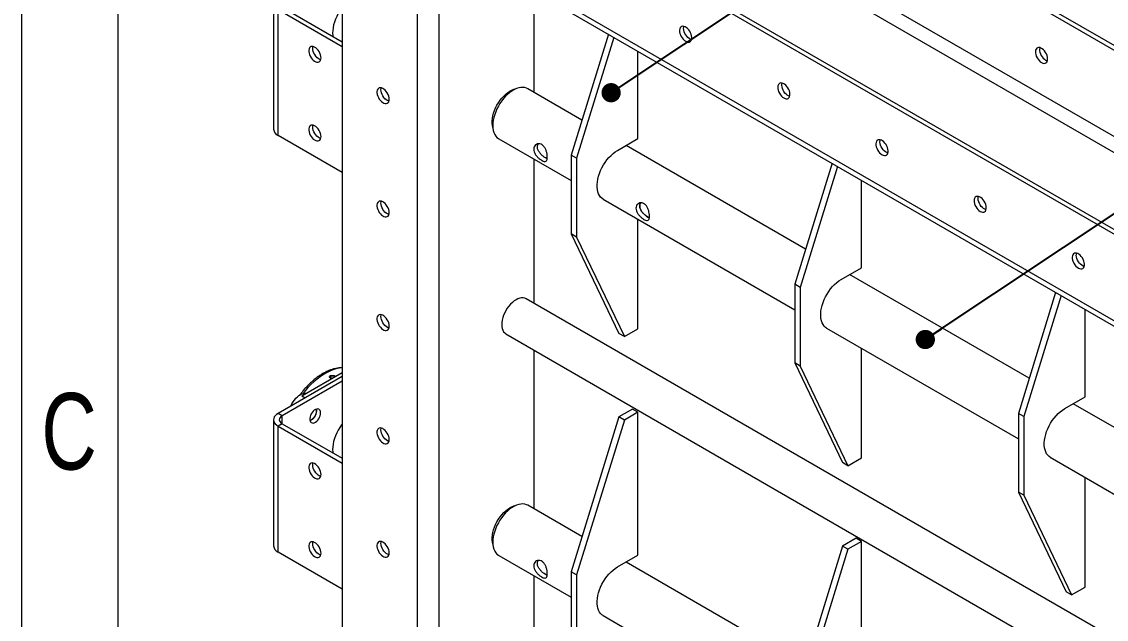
# Model space of a CAD drawing. Header units: millimetres. Extents: x -3124 to 13554, y -5049 to 691.
# Drawn here: x -3124 to -1999, y -2873 to -2254 of the extents above; entities that cross this region are included whole.
import ezdxf

# ---------------------------------------------------------------- set-up
doc = ezdxf.new("R2010")
doc.units = ezdxf.units.MM
doc.layers.add('SHEET', color=179, linetype='Continuous')
doc.styles.add('SLDTEXTSTYLE0', font='TXT', dxfattribs={"width": 0.75})
doc.dimstyles.new('SLDDIMSTYLE1', dxfattribs={"dimtxt": 0.18, "dimasz": 3.302, "dimexe": 0, "dimexo": 0.0625, "dimgap": 0, "dimtad": 0, "dimtih": 1, "dimtoh": 1, "dimdec": 0, "dimrnd": 1e-09, "dimzin": 0, "dimdsep": 46, "dimtxsty": 'Standard', "dimsah": 1, "dimcen": 0.09, "dimadec": 0, "dimazin": 0, "dimtfac": 3.302, "dimtdec": 0, "dimtofl": 0, "dimtmove": 0, "dimatfit": 3, "dimfxl": 1, "dimfrac": 2, "dimtolj": 1, "dimtzin": 0, "dimarcsym": 0})

msp = doc.modelspace()

# ---------------------------------------------------------------- linework, layer by layer
at = {"linetype": 'Continuous', "lineweight": 20}
for p, q in [((-3124.3055, -5049.049), (-3124.3055, 690.95077)), ((-3024.30551, -4949.049), (-3024.30551, 590.95078)), ((-2626.44174, -1916.27894), (-1302.73789, -2680.43691)), ((-2622.1991, -1913.82971), (-1298.49524, -2677.98768)), ((-1468.20086, -2775.95665), (-2791.90472, -2011.79868)), ((-1463.95824, -2773.50744), (-2787.66209, -2009.34946)), ((-1302.73789, -2770.25641), (-2626.44174, -2006.09844)), ((-2633.51281, -2018.34587), (-1309.80895, -2782.50384)), ((-1468.20086, -2865.77615), (-2791.90472, -2101.61818)), ((-2791.90472, -2114.68276), (-2791.90472, -3437.47885)), ((-2788.59034, -2108.94368), (-1464.88648, -2873.10165)), ((-2714.12298, -2159.58521), (-2714.12298, -3482.3813)), ((-2691.49554, -2164.99531), (-2691.49554, -3482.38128)), ((-2593.20772, -2221.7356), (-2593.20772, -2326.63528)), ((-2863.05905, -2234.31333), (-2863.05905, -2364.95983)), ((-2854.13013, -2238.39538), (-2791.90474, -2274.31733)), ((-2858.37276, -2240.84459), (-2791.90472, -2279.21578)), ((-2858.37276, -2371.49109), (-2858.37276, -2240.84459)), ((-2515.64029, -2266.51439), (-2554.31685, -2391.88405)), ((-2509.98344, -2269.78002), (-2548.66, -2395.14968)), ((-2791.90472, -2279.21578), (-2791.90472, -2409.86227)), ((-2485.02039, -2374.74211), (-2485.02039, -2284.19082)), ((-2543.10974, -2355.55629), (-2599.42215, -2323.04782)), ((-2791.90472, -2409.86227), (-2858.37276, -2371.49109)), ((-2629.41968, -2375.0107), (-2554.31682, -2418.36665)), ((-2506.23359, -2386.98823), (-2485.02039, -2374.74211)), ((-2311.1787, -2489.44722), (-2497.44781, -2381.91636)), ((-2593.20772, -2395.91542), (-2593.20772, -2545.28084)), ((-2548.66, -2395.14968), (-2554.31685, -2391.88405)), ((-2554.31685, -2391.88405), (-2554.31685, -2473.53815)), ((-2548.66, -2395.14968), (-2548.66, -2476.80377)), ((-2283.70926, -2400.40532), (-2322.38582, -2525.77498)), ((-2278.05244, -2403.67093), (-2316.729, -2529.04059)), ((-2253.08939, -2508.63303), (-2253.08939, -2418.08174)), ((-2521.23235, -2437.46591), (-2322.38582, -2552.25757)), ((-2485.02039, -2571.93673), (-2485.02039, -2458.37064)), ((-2548.66, -2476.80377), (-2554.31685, -2473.53815)), ((-2554.31685, -2473.53815), (-2504.81938, -2576.83519)), ((-2548.66, -2476.80377), (-2499.16253, -2580.10081)), ((-2274.30259, -2520.87915), (-2253.08939, -2508.63303)), ((-2079.24768, -2623.33815), (-2265.51681, -2515.80727)), ((-2316.729, -2529.04059), (-2322.38582, -2525.77498)), ((-2322.38582, -2525.77498), (-2322.38582, -2607.42908)), ((-2316.729, -2529.04059), (-2316.729, -2610.69469)), ((-1550.66888, -3147.12566), (-2600.96778, -2540.80102)), ((-2051.77824, -2534.29625), (-2090.4548, -2659.66591)), ((-2046.12142, -2537.56186), (-2084.79798, -2662.93152)), ((-2021.15837, -2642.52396), (-2021.15837, -2551.97266)), ((-2499.16253, -2580.10081), (-2485.02039, -2571.93673)), ((-2289.30135, -2571.35683), (-2090.4548, -2686.1485)), ((-2622.01604, -2577.26172), (-1550.66892, -3195.73724)), ((-2499.16253, -2580.10081), (-2504.81938, -2576.83519)), ((-2593.20772, -2593.89235), (-2593.20772, -2758.58539)), ((-2253.08939, -2705.82764), (-2253.08939, -2592.26156)), ((-2316.729, -2610.69469), (-2322.38582, -2607.42908)), ((-2322.38582, -2607.42908), (-2272.88836, -2710.72611)), ((-2791.90471, -2621.36089), (-2858.37273, -2659.73206)), ((-2833.69471, -2641.32327), (-2791.90472, -2617.19842)), ((-2316.729, -2610.69469), (-2267.23153, -2713.99173)), ((-2791.9047, -2626.25933), (-2854.13009, -2662.18129)), ((-2835.66754, -2640.3276), (-2836.17979, -2640.83017)), ((-2833.69471, -2641.32327), (-2830.08944, -2643.40455)), ((-2042.37157, -2654.77008), (-2021.15837, -2642.52396)), ((-1847.31666, -2757.22908), (-2033.58579, -2649.6982)), ((-2863.05905, -2666.26334), (-2863.05905, -2796.90989)), ((-2854.13009, -2662.18129), (-2858.37273, -2659.73206)), ((-2854.13009, -2670.34542), (-2854.13009, -2662.18129)), ((-2504.81938, -2663.38846), (-2554.31685, -2823.83416)), ((-2490.67724, -2655.22438), (-2504.81938, -2663.38846)), ((-2499.16253, -2666.65409), (-2504.81938, -2663.38846)), ((-2485.02039, -2658.49001), (-2499.16253, -2666.65409)), ((-2485.02039, -2658.49001), (-2490.67724, -2655.22438)), ((-2485.02039, -2806.69222), (-2485.02039, -2658.49001)), ((-2084.79798, -2662.93152), (-2090.4548, -2659.66591)), ((-2090.4548, -2659.66591), (-2090.4548, -2741.32001)), ((-2084.79798, -2662.93152), (-2084.79798, -2744.58562)), ((-2854.13013, -2670.34539), (-2858.37276, -2672.79461)), ((-2858.37276, -2672.79461), (-2791.90472, -2711.16579)), ((-2858.37276, -2803.44115), (-2858.37276, -2672.79461)), ((-2854.13013, -2670.34539), (-2791.90474, -2706.26734)), ((-2499.16253, -2666.65409), (-2548.66, -2827.09979)), ((-2791.90472, -2711.16579), (-2791.90472, -2841.81233)), ((-2267.23153, -2713.99173), (-2272.88836, -2710.72611)), ((-2267.23153, -2713.99173), (-2253.08939, -2705.82764)), ((-2057.37033, -2705.24776), (-1858.52378, -2820.03943)), ((-2021.15837, -2839.71857), (-2021.15837, -2726.15248)), ((-2084.79798, -2744.58562), (-2090.4548, -2741.32001)), ((-2090.4548, -2741.32001), (-2040.95734, -2844.61704)), ((-2084.79798, -2744.58562), (-2035.30051, -2847.88266)), ((-2543.10974, -2787.5063), (-2599.42215, -2754.99783)), ((-2258.74621, -2789.11531), (-2272.88836, -2797.27939)), ((-2253.08939, -2792.38092), (-2258.74621, -2789.11531)), ((-2272.88836, -2797.27939), (-2322.38582, -2957.72509)), ((-2267.23153, -2800.54501), (-2316.729, -2960.9907)), ((-2267.23153, -2800.54501), (-2272.88836, -2797.27939)), ((-2253.08939, -2792.38092), (-2267.23153, -2800.54501)), ((-2253.08939, -2940.58314), (-2253.08939, -2792.38092)), ((-2791.90472, -2841.81233), (-2858.37276, -2803.44115)), ((-2629.41968, -2806.9608), (-2554.31682, -2850.31676)), ((-2506.23359, -2818.93834), (-2485.02039, -2806.69222)), ((-2548.66, -2827.09979), (-2554.31685, -2823.83416)), ((-2554.31685, -2823.83416), (-2554.31685, -2905.48821)), ((-2311.1787, -2921.39723), (-2497.44781, -2813.86637)), ((-2593.20772, -2827.86553), (-2593.20772, -2982.25862)), ((-2548.66, -2827.09979), (-2548.66, -2908.75383)), ((-2035.30051, -2847.88266), (-2040.95734, -2844.61704)), ((-2035.30051, -2847.88266), (-2021.15837, -2839.71857)), ((-2521.23235, -2869.41602), (-2322.38582, -2984.20768))]:
    msp.add_line(p, q, dxfattribs=at)
at = {"linetype": 'Continuous', "lineweight": 20, "flags": 128}
for points in [[(-2791.9047, -2238.91104), (-2792.4956, -2239.69846), (-2794.32414, -2242.35918), (-2795.99168, -2245.14587), (-2797.47871, -2248.02585), (-2798.76768, -2250.96535), (-2799.84361, -2253.92991), (-2800.69375, -2256.88473), (-2801.30825, -2259.79512), (-2801.67986, -2262.6271), (-2801.80419, -2265.34738), (-2801.67986, -2267.92411), (-2801.58566, -2268.72865)], [(-2435.52292, -2273.87483), (-2434.24187, -2274.46388), (-2433.01325, -2274.72802), (-2431.88738, -2274.65639), (-2430.91037, -2274.25179), (-2430.12218, -2273.53104), (-2429.5551, -2272.5234), (-2429.23234, -2271.27027), (-2429.16714, -2269.82281), (-2429.36211, -2268.24053), (-2429.80933, -2266.58797), (-2430.49046, -2264.93285), (-2431.37761, -2263.34297), (-2432.43449, -2261.88337), (-2433.6178, -2260.61389), (-2434.87909, -2259.58644), (-2436.16676, -2258.84309), (-2437.42804, -2258.41428), (-2438.61136, -2258.31754), (-2439.66823, -2258.5569), (-2440.55538, -2259.1225), (-2441.23652, -2259.99119), (-2441.68374, -2261.1274), (-2441.87871, -2262.48457), (-2441.81351, -2264.00732), (-2441.49075, -2265.6331), (-2440.92366, -2267.29548), (-2440.13547, -2268.92625), (-2439.15847, -2270.45888), (-2438.0326, -2271.83041), (-2436.80398, -2272.98481), (-2435.52292, -2273.87483)], [(-2429.43321, -2272.17556), (-2430.63646, -2271.75953), (-2431.92413, -2271.01617), (-2433.18542, -2269.98873), (-2434.36873, -2268.71924), (-2435.42561, -2267.25964), (-2436.31276, -2265.66986), (-2436.99389, -2264.01474), (-2437.44111, -2262.36218), (-2437.63608, -2260.77981), (-2437.57088, -2259.33244), (-2437.37001, -2258.42712)], [(-2813.82503, -2291.05765), (-2813.9553, -2289.50318), (-2814.34078, -2287.86183), (-2814.96569, -2286.20102), (-2815.80443, -2284.58856), (-2816.82269, -2283.09062), (-2817.97876, -2281.76833), (-2819.22531, -2280.676), (-2820.51132, -2279.85826), (-2821.78414, -2279.34872), (-2822.99164, -2279.16803), (-2824.08441, -2279.32369), (-2825.0177, -2279.80941), (-2825.7533, -2280.6052), (-2826.2611, -2281.6785), (-2826.5203, -2282.98535), (-2826.5203, -2284.4723), (-2826.2611, -2286.07843), (-2825.7533, -2287.73802), (-2825.0177, -2289.38311), (-2824.08441, -2290.94638), (-2822.99164, -2292.36373), (-2821.78414, -2293.57719), (-2820.51132, -2294.53721), (-2819.22531, -2295.20427), (-2817.97876, -2295.55118), (-2816.82269, -2295.56376), (-2815.80443, -2295.24137), (-2814.96569, -2294.59731), (-2814.34078, -2293.658), (-2813.9553, -2292.46181), (-2813.82503, -2291.05765)], [(-2822.31033, -2281.26076), (-2822.18006, -2279.8567), (-2822.03608, -2279.28501)], [(-2814.09929, -2293.03346), (-2814.35122, -2292.96969), (-2815.62403, -2292.46015), (-2816.91005, -2291.64241), (-2818.1566, -2290.55008), (-2819.31267, -2289.22789), (-2820.33092, -2287.72985), (-2821.16967, -2286.11739), (-2821.79458, -2284.45658), (-2822.18006, -2282.81533), (-2822.31033, -2281.26076)], [(-2066.41321, -2295.91785), (-2065.13216, -2296.5069), (-2063.90353, -2296.77103), (-2062.77766, -2296.69941), (-2061.80066, -2296.2948), (-2061.01247, -2295.57405), (-2060.44538, -2294.56641), (-2060.12262, -2293.31329), (-2060.05742, -2291.86582), (-2060.25239, -2290.28354), (-2060.69961, -2288.63098), (-2061.38075, -2286.97587), (-2062.2679, -2285.38599), (-2063.32477, -2283.92639), (-2064.50804, -2282.65692), (-2065.76937, -2281.62946), (-2067.05704, -2280.8861), (-2068.31833, -2280.45729), (-2069.50165, -2280.36055), (-2070.55852, -2280.59991), (-2071.44567, -2281.16551), (-2072.1268, -2282.03421), (-2072.57398, -2283.17044), (-2072.769, -2284.52759), (-2072.70375, -2286.05036), (-2072.38103, -2287.67611), (-2071.81395, -2289.33849), (-2071.02576, -2290.96926), (-2070.04871, -2292.50192), (-2068.92284, -2293.87345), (-2067.69426, -2295.02783), (-2066.41321, -2295.91785)], [(-2068.26027, -2280.47012), (-2068.33133, -2280.72121), (-2068.52635, -2282.07836), (-2068.4611, -2283.60113), (-2068.13838, -2285.22688), (-2067.5713, -2286.88926), (-2066.78311, -2288.52003), (-2065.80606, -2290.05269), (-2064.68019, -2291.42422), (-2063.45161, -2292.5786), (-2062.17056, -2293.46862)], [(-2062.17056, -2293.46862), (-2060.88951, -2294.05767), (-2060.32347, -2294.21857)], [(-2333.69956, -2332.65621), (-2332.4185, -2333.24526), (-2331.18988, -2333.5094), (-2330.06401, -2333.43777), (-2329.087, -2333.03316), (-2328.29882, -2332.31242), (-2327.73173, -2331.30478), (-2327.40897, -2330.05165), (-2327.34377, -2328.60419), (-2327.53874, -2327.02191), (-2327.98596, -2325.36935), (-2328.6671, -2323.71423), (-2329.55424, -2322.12435), (-2330.61112, -2320.66475), (-2331.79439, -2319.39529), (-2333.05572, -2318.36782), (-2334.34339, -2317.62447), (-2335.60468, -2317.19566), (-2336.78799, -2317.09892), (-2337.84487, -2317.33828), (-2338.73202, -2317.90388), (-2339.41315, -2318.77257), (-2339.86037, -2319.90878), (-2340.05534, -2321.26595), (-2339.99014, -2322.7887), (-2339.66738, -2324.41448), (-2339.10029, -2326.07685), (-2338.31211, -2327.70763), (-2337.33506, -2329.24029), (-2336.20923, -2330.61179), (-2334.98061, -2331.76619), (-2333.69956, -2332.65621)], [(-2327.60984, -2330.95694), (-2328.81309, -2330.54091), (-2330.10076, -2329.79755), (-2331.36205, -2328.77011), (-2332.54536, -2327.50062), (-2333.60224, -2326.04102), (-2334.48939, -2324.45124), (-2335.17052, -2322.79612), (-2335.61774, -2321.14356), (-2335.81271, -2319.56119), (-2335.74751, -2318.11382), (-2335.54664, -2317.2085)], [(-2743.11436, -2333.91945), (-2743.24463, -2332.36489), (-2743.63011, -2330.72363), (-2744.25501, -2329.06273), (-2745.09376, -2327.45037), (-2746.11201, -2325.95232), (-2747.26808, -2324.63013), (-2748.51464, -2323.5378), (-2749.80065, -2322.72006), (-2751.07346, -2322.21043), (-2752.28097, -2322.02983), (-2753.37374, -2322.18549), (-2754.30702, -2322.67121), (-2755.04263, -2323.4669), (-2755.55042, -2324.5402), (-2755.80963, -2325.84715), (-2755.80963, -2327.33411), (-2755.55042, -2328.94023), (-2755.04263, -2330.59982), (-2754.30702, -2332.24492), (-2753.37374, -2333.80809), (-2752.28097, -2335.22553), (-2751.07346, -2336.43899), (-2749.80065, -2337.39892), (-2748.51464, -2338.06598), (-2747.26808, -2338.41289), (-2746.11201, -2338.42547), (-2745.09376, -2338.10317), (-2744.25501, -2337.45911), (-2743.63011, -2336.5197), (-2743.24463, -2335.32351), (-2743.11436, -2333.91945)], [(-2751.59965, -2324.12256), (-2751.46938, -2322.7184), (-2751.32541, -2322.14672)], [(-2743.38861, -2335.89516), (-2743.64054, -2335.83149), (-2744.91336, -2335.32186), (-2746.19937, -2334.50412), (-2747.44593, -2333.41178), (-2748.602, -2332.0896), (-2749.62025, -2330.59165), (-2750.459, -2328.97919), (-2751.0839, -2327.31828), (-2751.46938, -2325.67703), (-2751.59965, -2324.12256)], [(-2635.56052, -2363.27189), (-2635.56886, -2363.24449), (-2636.06194, -2361.1269), (-2636.31014, -2358.81801), (-2636.31014, -2356.3492), (-2636.06194, -2353.75374), (-2635.56886, -2351.06686), (-2634.83766, -2348.32476), (-2633.87814, -2345.56465), (-2632.7033, -2342.82371), (-2631.32906, -2340.13918), (-2629.77397, -2337.54715), (-2628.05906, -2335.08286), (-2626.20754, -2332.77964), (-2624.24443, -2330.66849), (-2622.19626, -2328.77806), (-2620.09081, -2327.13383), (-2617.95646, -2325.75822)], [(-2599.42215, -2323.04782), (-2600.68778, -2322.43118), (-2602.51634, -2321.88166), (-2604.48447, -2321.65032), (-2606.56912, -2321.74011), (-2608.74579, -2322.14972), (-2610.98899, -2322.87448), (-2613.27247, -2323.90594), (-2615.56938, -2325.23193), (-2617.85282, -2326.83689), (-2620.09604, -2328.70208), (-2622.27276, -2330.80562), (-2624.35738, -2333.12271), (-2626.32551, -2335.62641), (-2628.15405, -2338.28713), (-2629.82159, -2341.07382), (-2631.30862, -2343.9538), (-2632.5976, -2346.8933), (-2633.67352, -2349.85786), (-2634.52366, -2352.81268), (-2635.13817, -2355.72307), (-2635.50977, -2358.55505), (-2635.63411, -2361.27533)], [(-2813.82503, -2372.71175), (-2813.9553, -2371.15718), (-2814.34078, -2369.51593), (-2814.96569, -2367.85512), (-2815.80443, -2366.24266), (-2816.82269, -2364.74462), (-2817.97876, -2363.42243), (-2819.22531, -2362.3301), (-2820.51132, -2361.51236), (-2821.78414, -2361.00272), (-2822.99164, -2360.82213), (-2824.08441, -2360.97779), (-2825.0177, -2361.46351), (-2825.7533, -2362.25929), (-2826.2611, -2363.3326), (-2826.5203, -2364.63945), (-2826.5203, -2366.1264), (-2826.2611, -2367.73252), (-2825.7533, -2369.39212), (-2825.0177, -2371.03721), (-2824.08441, -2372.60038), (-2822.99164, -2374.01782), (-2821.78414, -2375.23129), (-2820.51132, -2376.19121), (-2819.22531, -2376.85837), (-2817.97876, -2377.20528), (-2816.82269, -2377.21776), (-2815.80443, -2376.89547), (-2814.96569, -2376.25141), (-2814.34078, -2375.31209), (-2813.9553, -2374.11581), (-2813.82503, -2372.71175)], [(-2822.31033, -2362.91486), (-2822.18006, -2361.5107), (-2822.03608, -2360.93911)], [(-2635.63411, -2361.27533), (-2635.50977, -2363.85205), (-2635.13817, -2366.25508), (-2634.52366, -2368.45598), (-2633.67352, -2370.42924), (-2632.5976, -2372.15157), (-2631.30862, -2373.60285), (-2629.82159, -2374.76595), (-2629.41968, -2375.0107)], [(-2814.09929, -2374.68746), (-2814.35122, -2374.62378), (-2815.62403, -2374.11415), (-2816.91005, -2373.29651), (-2818.1566, -2372.20418), (-2819.31267, -2370.88189), (-2820.33092, -2369.38395), (-2821.16967, -2367.77149), (-2821.79458, -2366.11068), (-2822.18006, -2364.46933), (-2822.31033, -2362.91486)], [(-2231.87619, -2391.43759), (-2230.59513, -2392.02664), (-2229.36651, -2392.29078), (-2228.24064, -2392.21915), (-2227.26364, -2391.81454), (-2226.47545, -2391.09379), (-2225.90836, -2390.08616), (-2225.5856, -2388.83303), (-2225.5204, -2387.38557), (-2225.71537, -2385.80329), (-2226.16259, -2384.15073), (-2226.84373, -2382.49561), (-2227.73088, -2380.90573), (-2228.78775, -2379.44613), (-2229.97102, -2378.17667), (-2231.23235, -2377.1492), (-2232.52002, -2376.40584), (-2233.78131, -2375.97704), (-2234.96462, -2375.8803), (-2236.0215, -2376.11966), (-2236.90865, -2376.68526), (-2237.58978, -2377.55395), (-2238.03696, -2378.69018), (-2238.23197, -2380.04733), (-2238.16673, -2381.5701), (-2237.84401, -2383.19585), (-2237.27693, -2384.85823), (-2236.48874, -2386.48901), (-2235.51169, -2388.02167), (-2234.38582, -2389.39319), (-2233.15724, -2390.54757), (-2231.87619, -2391.43759)], [(-2225.78647, -2389.73832), (-2226.98972, -2389.32229), (-2228.27739, -2388.57893), (-2229.53868, -2387.55149), (-2230.722, -2386.282), (-2231.77887, -2384.8224), (-2232.66602, -2383.23262), (-2233.34715, -2381.5775), (-2233.79433, -2379.92497), (-2233.98935, -2378.34256), (-2233.9241, -2376.89522), (-2233.72327, -2375.98987)], [(-2521.23235, -2437.46591), (-2522.4015, -2436.67658), (-2523.79151, -2435.36743), (-2524.97571, -2433.77828), (-2525.94015, -2431.92784), (-2526.67359, -2429.83766), (-2527.16734, -2427.5323), (-2527.41567, -2425.03883), (-2527.41567, -2422.38644), (-2527.16734, -2419.60626), (-2526.67359, -2416.73083), (-2525.94015, -2413.79383), (-2524.97571, -2410.82987), (-2523.79151, -2407.87347), (-2522.4015, -2404.95946), (-2520.82188, -2402.122), (-2519.07127, -2399.39423), (-2517.17015, -2396.80823), (-2515.14078, -2394.39436), (-2513.00701, -2392.18079), (-2510.7938, -2390.19353), (-2508.52714, -2388.45585), (-2506.23359, -2386.98823)], [(-2743.11436, -2451.50127), (-2743.24463, -2449.9468), (-2743.63011, -2448.30545), (-2744.25501, -2446.64464), (-2745.09376, -2445.03218), (-2746.11201, -2443.53424), (-2747.26808, -2442.21195), (-2748.51464, -2441.11962), (-2749.80065, -2440.30198), (-2751.07346, -2439.79234), (-2752.28097, -2439.61165), (-2753.37374, -2439.76741), (-2754.30702, -2440.25303), (-2755.04263, -2441.04882), (-2755.55042, -2442.12212), (-2755.80963, -2443.42897), (-2755.80963, -2444.91592), (-2755.55042, -2446.52205), (-2755.04263, -2448.18164), (-2754.30702, -2449.82673), (-2753.37374, -2451.39), (-2752.28097, -2452.80735), (-2751.07346, -2454.02081), (-2749.80065, -2454.98083), (-2748.51464, -2455.64789), (-2747.26808, -2455.9948), (-2746.11201, -2456.00739), (-2745.09376, -2455.68499), (-2744.25501, -2455.04093), (-2743.63011, -2454.10162), (-2743.24463, -2452.90543), (-2743.11436, -2451.50127)], [(-2751.59965, -2441.70438), (-2751.46938, -2440.30032), (-2751.32541, -2439.72863)], [(-2130.05282, -2450.21897), (-2128.77177, -2450.80802), (-2127.54314, -2451.07216), (-2126.41727, -2451.00053), (-2125.44027, -2450.59592), (-2124.65208, -2449.87517), (-2124.08499, -2448.86754), (-2123.76223, -2447.61441), (-2123.69699, -2446.16697), (-2123.892, -2444.58467), (-2124.33922, -2442.93211), (-2125.02032, -2441.27701), (-2125.90751, -2439.68711), (-2126.96434, -2438.22753), (-2128.14766, -2436.95805), (-2129.40898, -2435.93058), (-2130.69665, -2435.18722), (-2131.95794, -2434.75842), (-2133.14126, -2434.66168), (-2134.19813, -2434.90103), (-2135.08528, -2435.46663), (-2135.76641, -2436.33533), (-2136.21359, -2437.47156), (-2136.40861, -2438.82871), (-2136.34336, -2440.35148), (-2136.0206, -2441.97726), (-2135.45356, -2443.63961), (-2134.66537, -2445.27038), (-2133.68832, -2446.80305), (-2132.56245, -2448.17457), (-2131.33387, -2449.32895), (-2130.05282, -2450.21897)], [(-2123.96311, -2448.5197), (-2125.16636, -2448.10366), (-2126.45403, -2447.36031), (-2127.71531, -2446.33287), (-2128.89863, -2445.06338), (-2129.9555, -2443.60378), (-2130.84265, -2442.014), (-2131.52379, -2440.35888), (-2131.97096, -2438.70635), (-2132.16598, -2437.12394), (-2132.10073, -2435.6766), (-2131.8999, -2434.77125)], [(-2743.38861, -2453.47708), (-2743.64054, -2453.41331), (-2744.91336, -2452.90377), (-2746.19937, -2452.08603), (-2747.44593, -2450.9937), (-2748.602, -2449.67151), (-2749.62025, -2448.17347), (-2750.459, -2446.56101), (-2751.0839, -2444.9002), (-2751.46938, -2443.25895), (-2751.59965, -2441.70438)], [(-2028.22945, -2509.00035), (-2026.94836, -2509.58942), (-2025.71977, -2509.85354), (-2024.59386, -2509.78194), (-2023.6169, -2509.3773), (-2022.82867, -2508.65658), (-2022.26163, -2507.64892), (-2021.93887, -2506.39579), (-2021.87362, -2504.94835), (-2022.06859, -2503.36607), (-2022.51586, -2501.71349), (-2023.19695, -2500.05839), (-2024.08414, -2498.46849), (-2025.14101, -2497.00889), (-2026.32433, -2495.7394), (-2027.58562, -2494.71196), (-2028.87329, -2493.9686), (-2030.13457, -2493.5398), (-2031.31789, -2493.44305), (-2032.37476, -2493.68241), (-2033.26187, -2494.24804), (-2033.94305, -2495.11671), (-2034.39022, -2496.25294), (-2034.5852, -2497.61011), (-2034.52004, -2499.13283), (-2034.19728, -2500.75861), (-2033.63015, -2502.42102), (-2032.842, -2504.05176), (-2031.86495, -2505.58442), (-2030.73913, -2506.95593), (-2029.51046, -2508.11035), (-2028.22945, -2509.00035)], [(-2022.1397, -2507.30111), (-2023.34299, -2506.88504), (-2024.63066, -2506.14169), (-2025.89194, -2505.11424), (-2027.07526, -2503.84476), (-2028.13213, -2502.38516), (-2029.01924, -2500.7954), (-2029.70042, -2499.14026), (-2030.1476, -2497.48772), (-2030.34257, -2495.90535), (-2030.27741, -2494.45796), (-2030.07654, -2493.55263)], [(-2289.30135, -2571.35683), (-2290.4705, -2570.56749), (-2291.86051, -2569.25835), (-2293.04471, -2567.6692), (-2294.00915, -2565.81876), (-2294.74259, -2563.72857), (-2295.23634, -2561.42322), (-2295.48467, -2558.92975), (-2295.48467, -2556.27735), (-2295.23634, -2553.49717), (-2294.74259, -2550.62175), (-2294.00915, -2547.68475), (-2293.04471, -2544.72079), (-2291.86051, -2541.76439), (-2290.4705, -2538.85038), (-2288.89088, -2536.01292), (-2287.14027, -2533.28515), (-2285.23915, -2530.69914), (-2283.20978, -2528.28527), (-2281.07601, -2526.07171), (-2278.8628, -2524.08444), (-2276.59614, -2522.34676), (-2274.30259, -2520.87915)], [(-2600.96778, -2540.80102), (-2602.43074, -2540.16416), (-2604.04962, -2539.84957), (-2605.79583, -2539.86321), (-2607.6395, -2540.20489), (-2609.54909, -2540.86867), (-2611.49191, -2541.84315), (-2613.43473, -2543.1118), (-2615.34432, -2544.65279), (-2617.18799, -2546.43977), (-2618.93422, -2548.44226), (-2620.55308, -2550.62597), (-2622.01693, -2552.9534), (-2623.30068, -2555.38489), (-2624.38233, -2557.87872), (-2625.24348, -2560.39233), (-2625.86932, -2562.88262), (-2626.24919, -2565.30704), (-2626.37651, -2567.62402), (-2626.24919, -2569.79408), (-2625.86932, -2571.77991), (-2625.24348, -2573.54763), (-2624.38233, -2575.06688), (-2623.30068, -2576.31195), (-2622.01693, -2577.26116), (-2622.01604, -2577.26172)], [(-2743.11436, -2569.08319), (-2743.24463, -2567.52862), (-2743.63011, -2565.88737), (-2744.25501, -2564.22646), (-2745.09376, -2562.6141), (-2746.11201, -2561.11606), (-2747.26808, -2559.79387), (-2748.51464, -2558.70154), (-2749.80065, -2557.8838), (-2751.07346, -2557.37416), (-2752.28097, -2557.19357), (-2753.37374, -2557.34923), (-2754.30702, -2557.83495), (-2755.04263, -2558.63073), (-2755.55042, -2559.70404), (-2755.80963, -2561.01089), (-2755.80963, -2562.49784), (-2755.55042, -2564.10396), (-2755.04263, -2565.76356), (-2754.30702, -2567.40865), (-2753.37374, -2568.97182), (-2752.28097, -2570.38926), (-2751.07346, -2571.60273), (-2749.80065, -2572.56265), (-2748.51464, -2573.22981), (-2747.26808, -2573.57672), (-2746.11201, -2573.5892), (-2745.09376, -2573.26691), (-2744.25501, -2572.62285), (-2743.63011, -2571.68353), (-2743.24463, -2570.48725), (-2743.11436, -2569.08319)], [(-2751.59965, -2559.2863), (-2751.46938, -2557.88214), (-2751.32541, -2557.31055)], [(-2743.38861, -2571.0589), (-2743.64054, -2570.99522), (-2744.91336, -2570.48559), (-2746.19937, -2569.66795), (-2747.44593, -2568.57562), (-2748.602, -2567.25333), (-2749.62025, -2565.75539), (-2750.459, -2564.14293), (-2751.0839, -2562.48211), (-2751.46938, -2560.84077), (-2751.59965, -2559.2863)], [(-2791.90471, -2612.61179), (-2792.06559, -2612.62095), (-2795.12954, -2612.96371), (-2798.27902, -2613.63093), (-2801.49554, -2614.61855), (-2804.76026, -2615.92095), (-2808.05399, -2617.53036), (-2811.35742, -2619.43739), (-2814.6512, -2621.63087), (-2817.91589, -2624.09782), (-2821.13245, -2626.82394), (-2824.28192, -2629.79303), (-2827.34587, -2632.98783), (-2830.30626, -2636.38946), (-2832.47708, -2639.10195)], [(-2800.22111, -2621.19918), (-2801.01309, -2620.99503), (-2801.94918, -2620.97484), (-2802.88688, -2621.14151), (-2803.68343, -2621.4698), (-2804.21754, -2621.90968), (-2804.40794, -2622.39426), (-2804.2256, -2622.84958), (-2804.08263, -2622.98462)], [(-2799.62058, -2621.6527), (-2799.6938, -2621.55612), (-2800.22111, -2621.19918)], [(-2844.97579, -2651.99818), (-2844.97136, -2651.98755), (-2843.96726, -2649.83683), (-2842.77155, -2647.76581), (-2841.41105, -2645.8209), (-2839.91606, -2644.04541), (-2838.32, -2642.47915), (-2836.65853, -2641.15702), (-2834.96874, -2640.10842), (-2833.28843, -2639.35703), (-2831.65511, -2638.91952), (-2830.10524, -2638.80565), (-2829.43237, -2638.86264)], [(-2814.17859, -2659.12304), (-2814.31085, -2657.79517), (-2814.70142, -2656.68203), (-2815.33207, -2655.83578), (-2816.17328, -2655.29593), (-2817.18573, -2655.08768), (-2818.32205, -2655.22085), (-2819.52918, -2655.68916), (-2820.75059, -2656.47078), (-2821.92927, -2657.52908), (-2823.01, -2658.81459), (-2823.94229, -2660.26729), (-2824.68256, -2661.8191), (-2825.19616, -2663.39756), (-2825.45911, -2664.92894), (-2825.45911, -2666.34143), (-2825.19616, -2667.56913), (-2824.68256, -2668.55469), (-2823.94229, -2669.2518), (-2823.01, -2669.62811), (-2821.92927, -2669.66583), (-2820.75059, -2669.36326), (-2819.52918, -2668.73466), (-2818.32205, -2667.80925), (-2817.18573, -2666.63046), (-2816.17328, -2665.25325), (-2815.33207, -2663.74216), (-2814.70142, -2662.16778), (-2814.31085, -2660.6037), (-2814.17859, -2659.12304)], [(-2057.37033, -2705.24776), (-2058.53948, -2704.45842), (-2059.92949, -2703.14927), (-2061.11369, -2701.56012), (-2062.07813, -2699.70969), (-2062.81157, -2697.6195), (-2063.30532, -2695.31415), (-2063.55365, -2692.82068), (-2063.55365, -2690.16828), (-2063.30532, -2687.3881), (-2062.81157, -2684.51267), (-2062.07813, -2681.57568), (-2061.11369, -2678.61172), (-2059.92949, -2675.65532), (-2058.53948, -2672.74131), (-2056.95986, -2669.90384), (-2055.20925, -2667.17608), (-2053.30813, -2664.59007), (-2051.27876, -2662.1762), (-2049.14499, -2659.96264), (-2046.93178, -2657.97537), (-2044.66512, -2656.23769), (-2042.37157, -2654.77008)], [(-2858.37273, -2659.73206), (-2860.00332, -2660.8342), (-2861.31513, -2662.07), (-2862.27597, -2663.40908), (-2862.86206, -2664.81842), (-2863.05905, -2666.26334), (-2862.86205, -2667.70825), (-2862.27594, -2669.1176), (-2861.31516, -2670.45667), (-2860.00332, -2671.69248), (-2858.37276, -2672.79461)], [(-2854.13009, -2662.18129), (-2855.37373, -2663.0561), (-2856.29784, -2664.05415), (-2856.86691, -2665.13712), (-2857.05903, -2666.26333), (-2856.8669, -2667.38958), (-2856.29785, -2668.47253), (-2855.37374, -2669.47058), (-2854.13013, -2670.34539)], [(-2818.56575, -2655.29005), (-2818.45436, -2655.98674), (-2818.45436, -2657.39923), (-2818.71736, -2658.93055), (-2819.23096, -2660.5091), (-2819.97122, -2662.06091), (-2820.90351, -2663.51361), (-2821.98424, -2664.79912), (-2823.16288, -2665.8574), (-2824.38434, -2666.63904), (-2825.34773, -2667.03809)], [(-2818.42123, -2656.67381), (-2818.55349, -2655.34595), (-2818.56575, -2655.29005)], [(-2791.9047, -2670.86115), (-2792.4956, -2671.64847), (-2794.32414, -2674.30929), (-2795.99168, -2677.09598), (-2797.47871, -2679.97596), (-2798.76768, -2682.91546), (-2799.84361, -2685.87997), (-2800.69375, -2688.83475), (-2801.30825, -2691.74523), (-2801.67986, -2694.57721), (-2801.80419, -2697.29749), (-2801.67986, -2699.87421), (-2801.58566, -2700.67871)], [(-2743.11436, -2686.66501), (-2743.24463, -2685.11054), (-2743.63011, -2683.46919), (-2744.25501, -2681.80838), (-2745.09376, -2680.19592), (-2746.11201, -2678.69797), (-2747.26808, -2677.37569), (-2748.51464, -2676.28335), (-2749.80065, -2675.46571), (-2751.07346, -2674.95608), (-2752.28097, -2674.77538), (-2753.37374, -2674.93114), (-2754.30702, -2675.41676), (-2755.04263, -2676.21255), (-2755.55042, -2677.28585), (-2755.80963, -2678.5927), (-2755.80963, -2680.07966), (-2755.55042, -2681.68578), (-2755.04263, -2683.34538), (-2754.30702, -2684.99047), (-2753.37374, -2686.55374), (-2752.28097, -2687.97108), (-2751.07346, -2689.18464), (-2749.80065, -2690.14457), (-2748.51464, -2690.81163), (-2747.26808, -2691.15854), (-2746.11201, -2691.17112), (-2745.09376, -2690.84873), (-2744.25501, -2690.20476), (-2743.63011, -2689.26535), (-2743.24463, -2688.06916), (-2743.11436, -2686.66501)], [(-2751.59965, -2676.86812), (-2751.46938, -2675.46406), (-2751.32541, -2674.89237)], [(-2743.38861, -2688.64081), (-2743.64054, -2688.57714), (-2744.91336, -2688.06751), (-2746.19937, -2687.24977), (-2747.44593, -2686.15743), (-2748.602, -2684.83525), (-2749.62025, -2683.3372), (-2750.459, -2681.72484), (-2751.0839, -2680.06393), (-2751.46938, -2678.42268), (-2751.59965, -2676.86812)], [(-2813.82503, -2723.00776), (-2813.9553, -2721.45319), (-2814.34078, -2719.81194), (-2814.96569, -2718.15103), (-2815.80443, -2716.53867), (-2816.82269, -2715.04063), (-2817.97876, -2713.71844), (-2819.22531, -2712.62611), (-2820.51132, -2711.80837), (-2821.78414, -2711.29873), (-2822.99164, -2711.11814), (-2824.08441, -2711.2738), (-2825.0177, -2711.75952), (-2825.7533, -2712.5553), (-2826.2611, -2713.62861), (-2826.5203, -2714.93546), (-2826.5203, -2716.42241), (-2826.2611, -2718.02853), (-2825.7533, -2719.68813), (-2825.0177, -2721.33322), (-2824.08441, -2722.8964), (-2822.99164, -2724.31383), (-2821.78414, -2725.5273), (-2820.51132, -2726.48722), (-2819.22531, -2727.15438), (-2817.97876, -2727.50129), (-2816.82269, -2727.51377), (-2815.80443, -2727.19148), (-2814.96569, -2726.54742), (-2814.34078, -2725.6081), (-2813.9553, -2724.41182), (-2813.82503, -2723.00776)], [(-2822.31033, -2713.21087), (-2822.18006, -2711.80671), (-2822.03608, -2711.23512)], [(-2814.09929, -2724.98347), (-2814.35122, -2724.91979), (-2815.62403, -2724.41016), (-2816.91005, -2723.59252), (-2818.1566, -2722.50019), (-2819.31267, -2721.1779), (-2820.33092, -2719.67996), (-2821.16967, -2718.0675), (-2821.79458, -2716.40669), (-2822.18006, -2714.76534), (-2822.31033, -2713.21087)], [(-2599.42215, -2754.99783), (-2600.68778, -2754.38129), (-2602.51634, -2753.83167), (-2604.48447, -2753.60043), (-2606.56912, -2753.69012), (-2608.74579, -2754.09983), (-2610.98899, -2754.82459), (-2613.27247, -2755.85605), (-2615.56938, -2757.18204), (-2617.85282, -2758.78699), (-2620.09604, -2760.65219), (-2622.27276, -2762.75564), (-2624.35738, -2765.07282), (-2626.32551, -2767.57642), (-2628.15405, -2770.23723), (-2629.82159, -2773.02393), (-2631.30862, -2775.90391), (-2632.5976, -2778.84341), (-2633.67352, -2781.80792), (-2634.52366, -2784.76269), (-2635.13817, -2787.67318), (-2635.50977, -2790.50516), (-2635.63411, -2793.22543)], [(-2635.56052, -2795.22195), (-2635.56886, -2795.1946), (-2636.06194, -2793.07696), (-2636.31014, -2790.76807), (-2636.31014, -2788.29926), (-2636.06194, -2785.70385), (-2635.56886, -2783.01687), (-2634.83766, -2780.27482), (-2633.87814, -2777.51466), (-2632.7033, -2774.77382), (-2631.32906, -2772.08919), (-2629.77397, -2769.49726), (-2628.05906, -2767.03296), (-2626.20754, -2764.72965), (-2624.24443, -2762.6186), (-2622.19626, -2760.72807), (-2620.09081, -2759.08394), (-2617.95646, -2757.70823)], [(-2813.82503, -2804.66181), (-2813.9553, -2803.10729), (-2814.34078, -2801.46599), (-2814.96569, -2799.80513), (-2815.80443, -2798.19272), (-2816.82269, -2796.69472), (-2817.97876, -2795.37249), (-2819.22531, -2794.28016), (-2820.51132, -2793.46247), (-2821.78414, -2792.95283), (-2822.99164, -2792.77219), (-2824.08441, -2792.92789), (-2825.0177, -2793.41357), (-2825.7533, -2794.20935), (-2826.2611, -2795.28265), (-2826.5203, -2796.58951), (-2826.5203, -2798.07646), (-2826.2611, -2799.68258), (-2825.7533, -2801.34218), (-2825.0177, -2802.98727), (-2824.08441, -2804.55049), (-2822.99164, -2805.96788), (-2821.78414, -2807.1814), (-2820.51132, -2808.14132), (-2819.22531, -2808.80843), (-2817.97876, -2809.15534), (-2816.82269, -2809.16787), (-2815.80443, -2808.84553), (-2814.96569, -2808.20151), (-2814.34078, -2807.26215), (-2813.9553, -2806.06592), (-2813.82503, -2804.66181)], [(-2822.31033, -2794.86492), (-2822.18006, -2793.46081), (-2822.03608, -2792.88917)], [(-2814.09929, -2806.63757), (-2814.35122, -2806.57389), (-2815.62403, -2806.06426), (-2816.91005, -2805.24657), (-2818.1566, -2804.15423), (-2819.31267, -2802.832), (-2820.33092, -2801.33401), (-2821.16967, -2799.7216), (-2821.79458, -2798.06073), (-2822.18006, -2796.41943), (-2822.31033, -2794.86492)], [(-2743.11436, -2804.24692), (-2743.24463, -2802.69236), (-2743.63011, -2801.0511), (-2744.25501, -2799.39024), (-2745.09376, -2797.77783), (-2746.11201, -2796.27984), (-2747.26808, -2794.9576), (-2748.51464, -2793.86527), (-2749.80065, -2793.04753), (-2751.07346, -2792.53795), (-2752.28097, -2792.3573), (-2753.37374, -2792.51296), (-2754.30702, -2792.99868), (-2755.04263, -2793.79442), (-2755.55042, -2794.86772), (-2755.80963, -2796.17462), (-2755.80963, -2797.66153), (-2755.55042, -2799.2677), (-2755.04263, -2800.92729), (-2754.30702, -2802.57238), (-2753.37374, -2804.13561), (-2752.28097, -2805.55295), (-2751.07346, -2806.76646), (-2749.80065, -2807.72644), (-2748.51464, -2808.39349), (-2747.26808, -2808.7404), (-2746.11201, -2808.75299), (-2745.09376, -2808.43064), (-2744.25501, -2807.78658), (-2743.63011, -2806.84722), (-2743.24463, -2805.65103), (-2743.11436, -2804.24692)], [(-2751.59965, -2794.45003), (-2751.46938, -2793.04587), (-2751.32541, -2792.47424)], [(-2743.38861, -2806.22268), (-2743.64054, -2806.15896), (-2744.91336, -2805.64937), (-2746.19937, -2804.83163), (-2747.44593, -2803.7393), (-2748.602, -2802.41711), (-2749.62025, -2800.91912), (-2750.459, -2799.30666), (-2751.0839, -2797.6458), (-2751.46938, -2796.00455), (-2751.59965, -2794.45003)], [(-2635.63411, -2793.22543), (-2635.50977, -2795.80216), (-2635.13817, -2798.20509), (-2634.52366, -2800.40608), (-2633.67352, -2802.3793), (-2632.5976, -2804.10163), (-2631.30862, -2805.55286), (-2629.82159, -2806.71601), (-2629.41968, -2806.9608)], [(-2521.23235, -2869.41602), (-2522.4015, -2868.62659), (-2523.79151, -2867.31749), (-2524.97571, -2865.72839), (-2525.94015, -2863.8779), (-2526.67359, -2861.78776), (-2527.16734, -2859.48241), (-2527.41567, -2856.98889), (-2527.41567, -2854.3365), (-2527.16734, -2851.55632), (-2526.67359, -2848.68089), (-2525.94015, -2845.74394), (-2524.97571, -2842.77988), (-2523.79151, -2839.82358), (-2522.4015, -2836.90957), (-2520.82188, -2834.07201), (-2519.07127, -2831.34434), (-2517.17015, -2828.75833), (-2515.14078, -2826.34437), (-2513.00701, -2824.1308), (-2510.7938, -2822.14354), (-2508.52714, -2820.40595), (-2506.23359, -2818.93834)]]:
    msp.add_lwpolyline(points, dxfattribs=at)
at = {"linetype": 'Continuous', "lineweight": 20}
for centre, radius, start, end in [((-2608.19023, -2342.15304), 19.08322, 103.54175959, 120.78182912), ((-2855.11965, -2364.21006), 7.97472, 185.39479075, 245.92528932), ((-2802.392, -2623.43052), 3.10924, 96.08396661, 143.91065685), ((-2829.98153, -2656.44465), 11.56257, 293.62561727, 358.86437728), ((-2608.19155, -2774.10063), 19.08047, 103.53965769, 120.78212516), ((-2855.11965, -2796.16012), 7.97472, 185.39479075, 245.92528932)]:
    msp.add_arc(centre, radius, start, end, dxfattribs=at)
for points, knots in [([(-2593.2077, -2385.76757), (-2593.10856, -2384.9048), (-2592.9104, -2383.18028), (-2591.40793, -2381.25058), (-2589.26818, -2380.1217), (-2586.72503, -2380.07583), (-2584.26641, -2381.20449), (-2582.21479, -2383.29864), (-2580.64272, -2386.09719), (-2579.57034, -2389.34499), (-2579.03966, -2392.59754), (-2579.04873, -2395.34062), (-2579.5583, -2397.30045), (-2580.5802, -2398.39473), (-2582.1738, -2398.54584), (-2584.30815, -2397.75144), (-2586.74011, -2396.19313), (-2589.17603, -2394.07571), (-2591.32432, -2391.49944), (-2592.89813, -2388.59963), (-2593.1061, -2386.69702), (-2593.2077, -2385.76757)], [0, 0, 0, 0, 0.0517211637, 0.1033801393, 0.1566622149, 0.2114482963, 0.2643664796, 0.3148859854, 0.3662419164, 0.420272394, 0.4748115382, 0.5269789343, 0.5776535712, 0.6296803456, 0.6840610362, 0.7382979868, 0.7897493374, 0.8402506318, 0.8929656677, 0.9477124122, 1, 1, 1, 1]), ([(-2589.31864, -2383.52246), (-2589.25689, -2382.63879), (-2589.17039, -2381.40116), (-2588.4508, -2380.54447), (-2588.245, -2380.29946)], [0, 0, 0, 0, 0.7140072513, 1, 1, 1, 1]), ([(-2579.22339, -2395.57884), (-2579.45744, -2395.50652), (-2580.30414, -2395.2449), (-2582.2329, -2393.99809), (-2584.66918, -2392.08798), (-2586.97577, -2389.66943), (-2588.72839, -2386.87021), (-2589.29572, -2384.7274), (-2589.31607, -2383.65773), (-2589.31864, -2383.52246)], [0, 0, 0, 0, 0.0675574361, 0.2443901594, 0.4137781893, 0.5931727625, 0.7848440964, 0.9727925773, 1, 1, 1, 1]), ([(-2487.14168, -2446.99818), (-2487.04254, -2446.1354), (-2486.84438, -2444.4109), (-2485.34193, -2442.48118), (-2483.20217, -2441.35229), (-2480.65902, -2441.30644), (-2478.2004, -2442.4351), (-2476.14877, -2444.52924), (-2474.57672, -2447.32781), (-2473.5043, -2450.57559), (-2472.97365, -2453.82815), (-2472.98271, -2456.57122), (-2473.49229, -2458.53107), (-2474.51419, -2459.62532), (-2476.10778, -2459.77645), (-2478.24213, -2458.98205), (-2480.6741, -2457.42374), (-2483.11002, -2455.30632), (-2485.2583, -2452.73005), (-2486.83213, -2449.83023), (-2487.04009, -2447.92762), (-2487.14168, -2446.99818)], [0, 0, 0, 0, 0.0517211578, 0.1033800174, 0.156662087, 0.2114485915, 0.2643662971, 0.3148860256, 0.3662417539, 0.4202725159, 0.4748115773, 0.5269789674, 0.5776535985, 0.6296805087, 0.6840609984, 0.7382979428, 0.7897492876, 0.8402505761, 0.8929656061, 0.9477124571, 1, 1, 1, 1]), ([(-2482.14353, -2441.52961), (-2482.4372, -2441.92111), (-2483.22769, -2442.97493), (-2483.37965, -2445.3284), (-2482.6513, -2448.07268), (-2481.01305, -2450.7599), (-2478.68259, -2453.26672), (-2476.07477, -2455.30037), (-2474.12748, -2456.53038), (-2473.33338, -2456.77681), (-2473.16273, -2456.82977)], [0, 0, 0, 0, 0.0866857964, 0.2333351567, 0.3714671024, 0.5117753383, 0.6616430487, 0.8159354382, 0.9604444647, 1, 1, 1, 1]), ([(-2483.25263, -2444.75307), (-2483.19087, -2443.8694), (-2483.10439, -2442.63177), (-2482.3848, -2441.77507), (-2482.179, -2441.53006)], [0, 0, 0, 0, 0.7140070998, 1, 1, 1, 1]), ([(-2473.15738, -2456.80945), (-2473.39143, -2456.73713), (-2474.23812, -2456.47551), (-2476.16688, -2455.2287), (-2478.60316, -2453.31859), (-2480.90977, -2450.90003), (-2482.66236, -2448.10082), (-2483.22974, -2445.95799), (-2483.25006, -2444.88834), (-2483.25263, -2444.75307)], [0, 0, 0, 0, 0.0675566888, 0.2443886795, 0.4137775504, 0.5931728373, 0.7848438337, 0.9727925843, 1, 1, 1, 1]), ([(-2791.90471, -2612.37573), (-2792.52463, -2612.37854), (-2794.14808, -2612.38588), (-2796.84335, -2612.73253), (-2799.97788, -2613.37799), (-2803.16756, -2614.3325), (-2806.39026, -2615.57568), (-2809.62676, -2617.10443), (-2812.85712, -2618.90694), (-2816.06241, -2620.9714), (-2819.22509, -2623.28331), (-2822.32911, -2625.82823), (-2825.35941, -2628.59133), (-2828.30342, -2631.55557), (-2831.14205, -2634.71105), (-2833.65976, -2637.74921), (-2835.16775, -2639.79762), (-2835.81632, -2640.67863)], [0, 0, 0, 0, 0.0416909022, 0.1091815988, 0.1775355569, 0.2466278587, 0.316282148, 0.3863121446, 0.4565510685, 0.5268696259, 0.5971582616, 0.6673736449, 0.7374940859, 0.8075153078, 0.8774437791, 0.9472894768, 1, 1, 1, 1]), ([(-2804.90457, -2621.59904), (-2804.84302, -2621.49361), (-2804.67985, -2621.21408), (-2804.15046, -2620.80648), (-2803.42946, -2620.49277), (-2802.91514, -2620.38091), (-2802.72153, -2620.3388)], [0, 0, 0, 0, 0.1887948103, 0.5005492251, 0.8119837279, 1, 1, 1, 1]), ([(-2802.72153, -2620.3388), (-2802.59116, -2620.31909), (-2802.13813, -2620.2506), (-2801.32887, -2620.23982), (-2800.38985, -2620.38216), (-2799.63818, -2620.67654), (-2799.17741, -2621.01797), (-2799.12552, -2621.2686), (-2799.10734, -2621.3564)], [0, 0, 0, 0, 0.0794292288, 0.2760041622, 0.4770679218, 0.6819664928, 0.8885937499, 1, 1, 1, 1]), ([(-2802.3734, -2623.24178), (-2802.59767, -2623.24694), (-2803.15653, -2623.25978), (-2803.94015, -2623.07757), (-2804.61231, -2622.73275), (-2804.98104, -2622.25445), (-2805.00198, -2621.85269), (-2804.91891, -2621.63638), (-2804.90457, -2621.59904)], [0, 0, 0, 0, 0.1360543911, 0.3390404493, 0.5451985545, 0.7521669754, 0.9572118777, 1, 1, 1, 1]), ([(-2593.2077, -2817.71768), (-2593.10856, -2816.85491), (-2592.91039, -2815.13038), (-2591.40795, -2813.20064), (-2589.26819, -2812.07174), (-2586.72502, -2812.02597), (-2584.26641, -2813.15453), (-2582.21479, -2815.24871), (-2580.64271, -2818.04726), (-2579.57035, -2821.29506), (-2579.03966, -2824.54762), (-2579.04874, -2827.29068), (-2579.5583, -2829.25056), (-2580.5802, -2830.34483), (-2582.17379, -2830.49597), (-2584.30816, -2829.70149), (-2586.7401, -2828.14319), (-2589.17606, -2826.02582), (-2591.3243, -2823.4495), (-2592.89812, -2820.5497), (-2593.1061, -2818.64711), (-2593.2077, -2817.71768)], [0, 0, 0, 0, 0.0517211461, 0.1033809316, 0.1566629891, 0.2114486727, 0.26436691, 0.3148863987, 0.3662423121, 0.4202735023, 0.4748117377, 0.5269791159, 0.5776546261, 0.6296813827, 0.6840620548, 0.738298758, 0.7897500911, 0.8402509941, 0.8929666363, 0.9477133621, 1, 1, 1, 1]), ([(-2589.31864, -2815.47257), (-2589.25689, -2814.58888), (-2589.1704, -2813.35124), (-2588.4508, -2812.49453), (-2588.245, -2812.24952)], [0, 0, 0, 0, 0.7140109852, 1, 1, 1, 1]), ([(-2579.22339, -2827.5289), (-2579.45744, -2827.45658), (-2580.30414, -2827.19496), (-2582.23289, -2825.94814), (-2584.66919, -2824.0381), (-2586.97579, -2821.61952), (-2588.72838, -2818.82028), (-2589.29572, -2816.67748), (-2589.31607, -2815.60782), (-2589.31864, -2815.47257)], [0, 0, 0, 0, 0.0675575508, 0.2443905745, 0.4137777466, 0.5931726245, 0.7848470074, 0.9727958075, 1, 1, 1, 1])]:
    msp.add_open_spline(points, degree=3, knots=knots, dxfattribs=at)

# ---------------------------------------------------------------- texts
at = {"linetype": 'Continuous', "lineweight": 20, "insert": (-3075.13233, -2638.54883), "char_height": 79.375, "attachment_point": 2, "style": 'SLDTEXTSTYLE0'}
msp.add_mtext('C', dxfattribs=at)

# ---------------------------------------------------------------- leaders
at = {"layer": 'SHEET', "color": 0}
for points in [[(-2512.87224, -2327.20505), (-2121.0556, -2066.58111)], [(-2186.97576, -2583.06339), (-1795.15912, -2322.43945)]]:
    msp.add_leader(points, dimstyle='SLDDIMSTYLE1', override={"dimasz": 20, "dimldrblk": 'Dot'}, dxfattribs=at)

doc.saveas('drawing.dxf')
